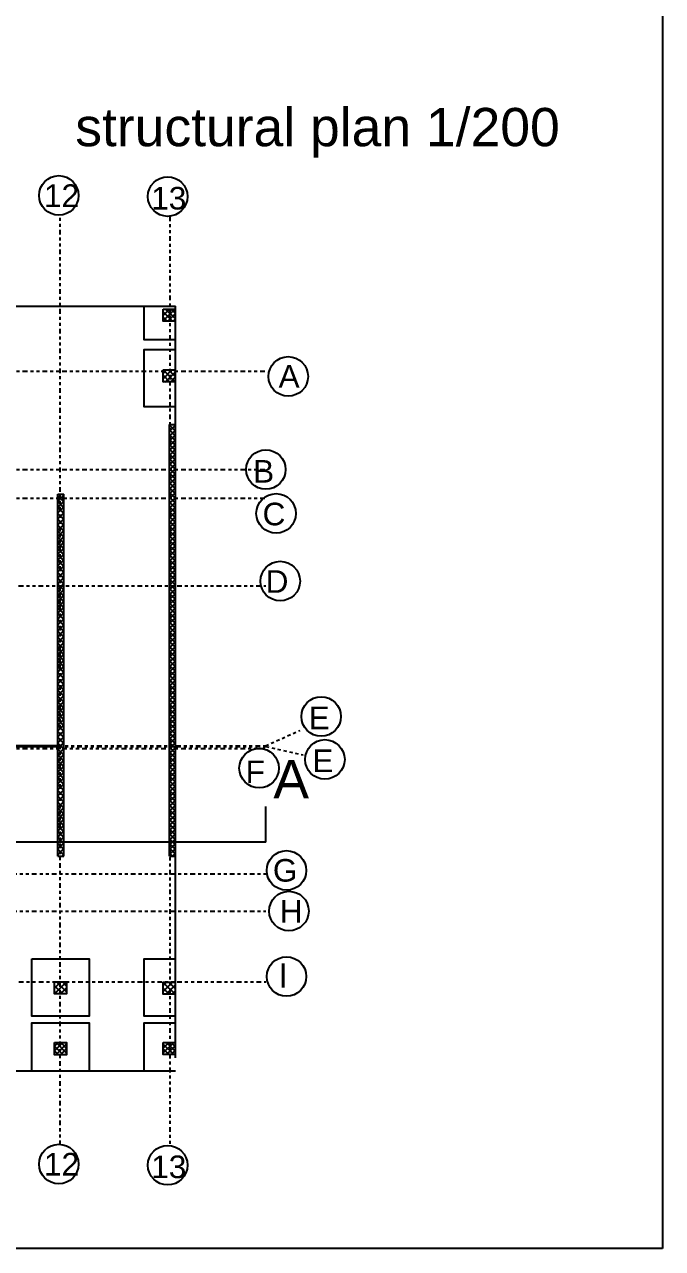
# Model space of a CAD drawing. Header units: millimetres. Extents: x 240 to 610, y 141 to 225.
# Drawn here: x 463.27 to 484.42, y 141.08 to 181.65 of the extents above; entities that cross this region are included whole.
import ezdxf

# ---------------------------------------------------------------- set-up
doc = ezdxf.new("R2010")
doc.units = ezdxf.units.MM
doc.header["$LTSCALE"] = 0.5
doc.linetypes.add('HIDDEN', pattern=[0.375, 0.25, -0.125])
doc.linetypes.add('PHANTOM2', pattern=[1.25, 0.625, -0.125, 0.125, -0.125, 0.125, -0.125])
for name, color, linetype in [('Layer1', 5, 'Continuous'), ('m7or', 1, 'Continuous'), ('WORK', 7, 'Continuous')]:
    doc.layers.add(name, color=color, linetype=linetype)
doc.styles.get("Standard").update_dxf_attribs({"font": 'arial.ttf'})
pattern_1 = [(45, (-1102.94777, -784.86052), (-0.079699773, 0.079699773), []), (135, (-1102.94777, -784.86052), (-0.079699773, -0.079699773), [])]

msp = doc.modelspace()

# ---------------------------------------------------------------- hatches: boundary and pattern name
h = msp.add_hatch()
h.set_pattern_fill('ANSI37', color=256, scale=0.039)
h.set_pattern_definition([(45, (-1102.94777, -842.10872), (-0.087557497, 0.087557497), []), (135, (-1102.94777, -842.10872), (-0.087557497, -0.087557497), [])])
h.paths.add_polyline_path([(468.272, 170.202), (467.872, 170.202), (467.872, 169.802), (468.272, 169.802)])
h.paths.add_polyline_path([(468.272, 172.221), (467.871, 172.221), (467.872, 171.821), (468.272, 171.821)])
h = msp.add_hatch()
h.set_pattern_fill('ANSI37', color=256, scale=0.0355)
h.set_pattern_definition(pattern_1)
h.paths.add_polyline_path([(468.072, 154.086), (468.272, 154.086), (468.272, 168.391), (468.072, 168.391)])
h = msp.add_hatch()
h.set_pattern_fill('ANSI37', color=256, scale=0.0435)
h.set_pattern_definition([(45, (-1102.94777, -784.86052), (-0.097660285, 0.097660285), []), (135, (-1102.94777, -784.86052), (-0.097660285, -0.097660285), [])])
h.paths.add_polyline_path([(450.864, 157.296), (450.864, 157.696), (450.464, 157.696), (450.464, 157.296)])
h.paths.add_polyline_path([(454.074, 153.146), (454.474, 153.146), (454.474, 153.546), (454.074, 153.546)])
h.paths.add_polyline_path([(456.564, 153.53), (456.164, 153.53), (456.164, 153.13), (456.564, 153.13)])
h.paths.add_polyline_path([(458.277, 153.13), (458.677, 153.13), (458.677, 153.53), (458.277, 153.53)])
h.paths.add_polyline_path([(456.164, 157.292), (456.564, 157.292), (456.564, 157.692), (456.164, 157.692)])
h.paths.add_polyline_path([(461.87, 157.292), (462.27, 157.292), (462.27, 157.692), (461.87, 157.692)])
h.paths.add_polyline_path([(462.27, 163.084), (461.87, 163.084), (461.87, 162.684), (462.27, 162.684)])
h.paths.add_polyline_path([(458.677, 163.084), (458.277, 163.084), (458.277, 162.684), (458.677, 162.684)])
h.paths.add_polyline_path([(456.164, 162.684), (456.564, 162.684), (456.564, 163.084), (456.164, 163.084)])
h.paths.add_polyline_path([(454.474, 162.699), (454.474, 163.099), (454.074, 163.099), (454.074, 162.699)])
h.paths.add_polyline_path([(450.464, 162.688), (450.864, 162.688), (450.864, 163.088), (450.464, 163.088)])
h.paths.add_polyline_path([(448.767, 162.684), (448.767, 163.084), (448.367, 163.084), (448.367, 162.684)])
h.paths.add_polyline_path([(448.367, 166.569), (448.767, 166.569), (448.767, 166.969), (448.367, 166.969)])
h.paths.add_polyline_path([(450.464, 166.573), (450.864, 166.573), (450.864, 166.973), (450.464, 166.973)])
h.paths.add_polyline_path([(454.074, 166.584), (454.474, 166.584), (454.474, 166.984), (454.074, 166.984)])
h.paths.add_polyline_path([(456.564, 166.569), (456.564, 166.969), (456.164, 166.969), (456.164, 166.569)])
h.paths.add_polyline_path([(458.677, 166.569), (458.677, 166.969), (458.277, 166.969), (458.277, 166.569)])
h.paths.add_polyline_path([(464.666, 149.914), (464.266, 149.914), (464.266, 149.514), (464.666, 149.514)])
h.paths.add_polyline_path([(468.267, 149.903), (467.867, 149.903), (467.867, 149.503), (468.267, 149.503)])
h = msp.add_hatch()
h.set_pattern_fill('ANSI37', color=256, scale=0.0435)
h.set_pattern_definition([(45, (-1146.34685, -842.10872), (-0.097660285, 0.097660285), []), (135, (-1146.34685, -842.10872), (-0.097660285, -0.097660285), [])])
h.paths.add_polyline_path([(464.572, 166.086), (464.372, 166.086), (464.372, 154.086), (464.572, 154.086)])
h = msp.add_hatch()
h.set_pattern_fill('ANSI37', color=256, scale=0.0355)
h.set_pattern_definition(pattern_1)
h.paths.add_polyline_path([(467.867, 147.507), (468.267, 147.507), (468.267, 147.907), (467.867, 147.907)])
h.paths.add_polyline_path([(464.666, 147.501), (464.666, 147.901), (464.266, 147.901), (464.266, 147.501)])

# ---------------------------------------------------------------- linework, layer by layer
at = {"ltscale": 0.5}
for p, q in [((484.419, 225.075), (484.419, 141.075)), ((471.27, 154.544), (471.27, 155.731)), ((471.27, 154.544), (431.777, 154.544)), ((484.419, 141.075), (365.419, 141.075))]:
    msp.add_line(p, q, dxfattribs=at)
for p, q in [((462.373, 172.321), (468.272, 172.321)), ((468.272, 149.852), (468.272, 172.321)), ((468.072, 154.086), (468.072, 168.391)), ((468.072, 168.391), (468.272, 168.391)), ((464.372, 166.086), (464.572, 166.086)), ((464.372, 154.086), (464.572, 154.086)), ((468.072, 154.086), (468.272, 154.086)), ((468.272, 147.4), (468.272, 154.086))]:
    msp.add_line(p, q)
at = {"ltscale": 0.05}
for p, q in [((464.372, 154.086), (464.372, 166.086)), ((464.572, 154.086), (464.572, 166.086)), ((468.272, 146.956), (453.305, 146.956))]:
    msp.add_line(p, q, dxfattribs=at)
for points in [[(468.272, 171.201), (467.235, 171.201), (467.235, 172.321)], [(468.272, 168.983), (467.235, 168.983), (467.235, 170.883), (468.272, 170.883)], [(468.272, 148.78), (467.235, 148.78), (467.235, 150.68), (468.272, 150.68)], [(463.516, 146.956), (463.516, 148.561), (465.416, 148.561), (465.416, 146.956)], [(467.235, 146.956), (467.235, 148.561), (468.272, 148.561)]]:
    msp.add_lwpolyline(points)
for points in [[(467.865, 172.218), (468.265, 172.218), (468.265, 171.818), (467.865, 171.818)], [(467.867, 170.207), (468.267, 170.207), (468.267, 169.807), (467.867, 169.807)], [(463.516, 150.68), (465.416, 150.68), (465.416, 148.78), (463.516, 148.78)], [(464.266, 149.914), (464.666, 149.914), (464.666, 149.514), (464.266, 149.514)], [(467.867, 149.903), (468.267, 149.903), (468.267, 149.503), (467.867, 149.503)], [(464.266, 147.901), (464.666, 147.901), (464.666, 147.501), (464.266, 147.501)], [(467.867, 147.907), (468.267, 147.907), (468.267, 147.507), (467.867, 147.507)]]:
    msp.add_lwpolyline(points, close=True)
for centre in [(464.405, 175.988), (468.014, 175.949), (472.013, 169.987), (471.27, 166.899), (471.608, 165.447), (471.748, 163.203), (473.104, 158.712), (473.228, 157.29), (471.045, 157), (471.953, 153.61), (472.035, 152.264), (471.955, 150.092), (464.405, 143.876), (468.014, 143.837)]:
    msp.add_circle(centre, 0.655)
at = {"layer": 'Layer1', "linetype": 'PHANTOM2', "ltscale": 0.5}
for p, q in [((464.452, 144.504), (464.452, 175.291)), ((468.085, 175.291), (468.085, 144.504)), ((448.113, 170.162), (471.27, 170.162)), ((448.113, 166.899), (471.27, 166.899)), ((448.113, 165.949), (471.27, 165.949)), ((447.981, 163.049), (471.27, 163.049)), ((448.113, 157.649), (471.27, 157.649)), ((447.109, 153.493), (471.27, 153.493)), ((447.109, 152.264), (471.27, 152.264)), ((447.988, 149.912), (471.27, 149.912))]:
    msp.add_line(p, q, dxfattribs=at)
at = {"layer": 'm7or', "linetype": 'HIDDEN', "ltscale": 0.5}
for p, q in [((471.261, 157.745), (472.405, 158.254)), ((471.27, 157.72), (472.509, 157.44))]:
    msp.add_line(p, q, dxfattribs=at)
at = {"layer": 'm7or', "ltscale": 0.5}
for p, q in [((433.457, 157.749), (464.363, 157.748)), ((433.457, 157.724), (464.363, 157.723))]:
    msp.add_line(p, q, dxfattribs=at)
at = {"layer": 'm7or', "linetype": 'PHANTOM2', "ltscale": 0.5}
for p, q in [((464.358, 157.745), (471.261, 157.745)), ((464.358, 157.72), (471.27, 157.72))]:
    msp.add_line(p, q, dxfattribs=at)

# ---------------------------------------------------------------- texts
at = {"char_height": 0.75}
for s, width, insert, attachment_point in [('12', 0.35237, (463.913, 176.355), 1), ('13', 1.32107, (467.467, 176.27), 1), ('A', 2.51991, (472.39, 170.363), 3), ('B', 0.94057, (471.545, 167.216), 3), ('C', 1.54844, (471.916, 165.801), 3), ('D', 4.52817, (472.018, 163.563), 3), ('E', 2.11527, (473.386, 159.041), 3), ('E', 2.11527, (473.51, 157.619), 3), ('F', 2.6862, (471.237, 157.253), 3), ('G', 1.05385, (472.317, 153.988), 3), ('H', 0.9109, (471.728, 152.625), 1), ('12', 0.35237, (463.913, 144.244), 1), ('13', 1.32107, (467.467, 144.158), 1)]:
    msp.add_mtext_dynamic_manual_height_columns(s, width=width, gutter_width=0.5, heights=[0], dxfattribs=dict(at, insert=insert, attachment_point=attachment_point))
at = {"ltscale": 0.5, "insert": (471.518, 157.268), "char_height": 1.269, "attachment_point": 1}
msp.add_mtext_dynamic_manual_height_columns('A', width=2.32892, gutter_width=6.345, heights=[0], dxfattribs=at)
at = {"layer": 'm7or', "linetype": 'HIDDEN', "ltscale": 0.5, "insert": (464.952, 178.888), "char_height": 1.26896, "attachment_point": 1}
msp.add_mtext_dynamic_manual_height_columns('structural plan 1/200', width=51.74507, gutter_width=6.345, heights=[0], dxfattribs=at)
at = {"layer": 'WORK', "ltscale": 0.5, "insert": (471.998, 150.529), "char_height": 0.81, "attachment_point": 3}
msp.add_mtext_dynamic_manual_height_columns('I', width=0.62826, gutter_width=4.048, heights=[0], dxfattribs=at)

doc.saveas('drawing.dxf')
